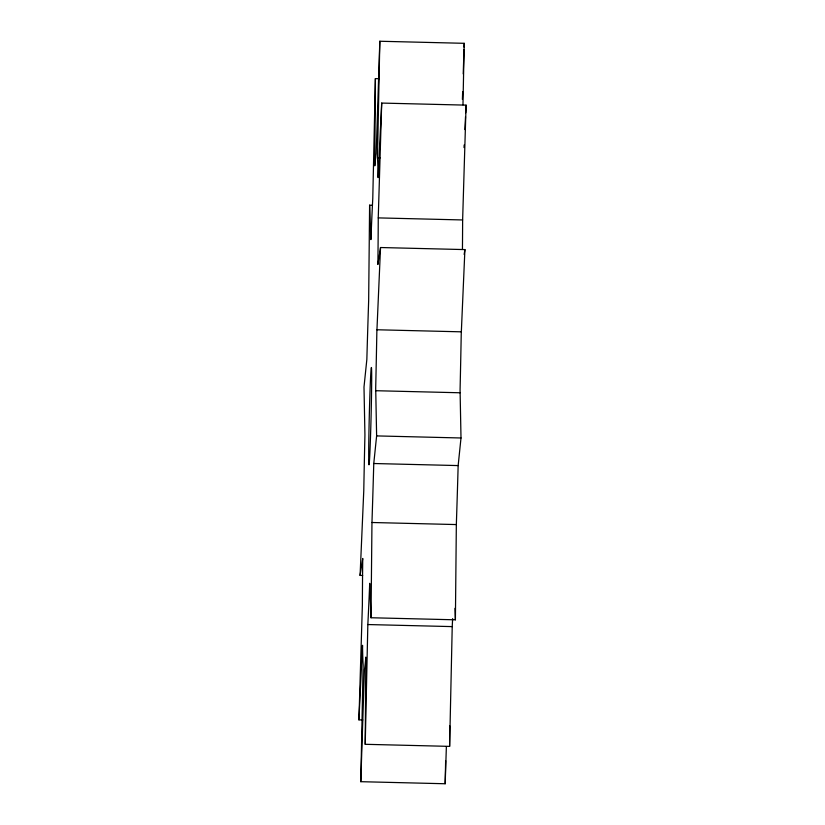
<?xml version="1.0" encoding="UTF-8"?>
<svg xmlns="http://www.w3.org/2000/svg" width="825" height="825" viewBox="0 0 825 825"><rect width="100%" height="100%" fill="white"/><g stroke="black" fill="none" stroke-linecap="round" stroke-linejoin="round"><path stroke-width="1.24" d="M452.626 618.626A258.937 4.826 -88.6 0 1 452.224 626.608L449.615 746.377L365.228 744.305L365.826 657.092L365.753 657.938A258.937 4.826 -88.6 0 1 364.444 669.261L360.803 781.688L445.18 783.75L446.366 746.78M379.222 78.715L375.385 78.622L374.787 165.846L374.859 165A258.937 4.826 -88.6 0 1 376.179 153.677L379.82 41.25L464.197 43.312L462.969 104.847M449.615 746.377L449.749 725.856M372.157 205.25L369.6 205.188L368.662 300.434A258.937 4.826 -88.6 0 0 366.847 359.422L364 387.018L364.928 434.93A258.937 4.826 -88.6 0 0 363.773 490.597L360.092 575.407L362.649 575.468M371.023 617.75L371.962 522.503A258.937 4.826 -88.6 0 0 373.766 463.516L376.623 435.909L375.695 388.008A258.937 4.826 -88.6 0 0 376.839 332.331L380.531 247.531L464.908 249.593L461.227 334.403A258.937 4.826 -88.6 0 1 460.072 390.07L461 437.982L458.153 465.578A258.937 4.826 -88.6 0 1 456.338 524.566L455.4 619.812L371.023 617.75L369.713 583.327A258.937 4.826 -88.6 0 1 367.837 624.546L365.228 744.305M360.803 781.688L363.134 665.043A258.937 4.826 -88.6 0 1 362.515 645.305L358.916 719.864L362.752 719.957M462.443 249.222A258.937 4.826 -88.6 0 0 462.629 219.955L466.084 105.136L381.697 103.073L378.097 177.633A258.937 4.826 -88.6 0 0 377.479 157.895L379.82 41.25M445.18 783.75L445.644 760.681M375.385 78.622L372.776 198.392A258.937 4.826 -88.6 0 0 370.899 239.611L369.6 205.188M358.916 719.864L362.371 605.045A258.937 4.826 -88.6 0 1 362.742 558.463L360.092 575.407M380.531 247.531L377.881 264.474A258.937 4.826 -88.6 0 0 378.252 217.893L381.697 103.073M462.402 99.413L462.65 91.761M463.227 73.91L464.001 49.686M464.083 47.138L464.197 43.312M464.032 147.562L464.155 144.983M464.898 129.566L465.527 116.707M465.713 112.85L466.084 105.136M464.155 254.44L464.908 249.593M377.479 157.895L380.036 157.957M378.252 217.893L462.629 219.955M376.891 329.763L461.268 331.825M375.633 390.71L460.01 392.772M376.623 435.909L461 437.982M373.766 463.516L458.153 465.578M371.962 522.503L456.338 524.566M367.837 624.546L452.224 626.608M454.967 608.334L455.4 619.812M368.971 464.743A48.644 0.907 -88.6 0 0 371.013 419.358A48.644 0.907 -88.6 0 0 371.467 367.733L371.405 367.527A48.644 0.907 -88.6 0 0 369.363 412.912A48.644 0.907 -88.6 0 0 368.919 464.537"/></g></svg>
